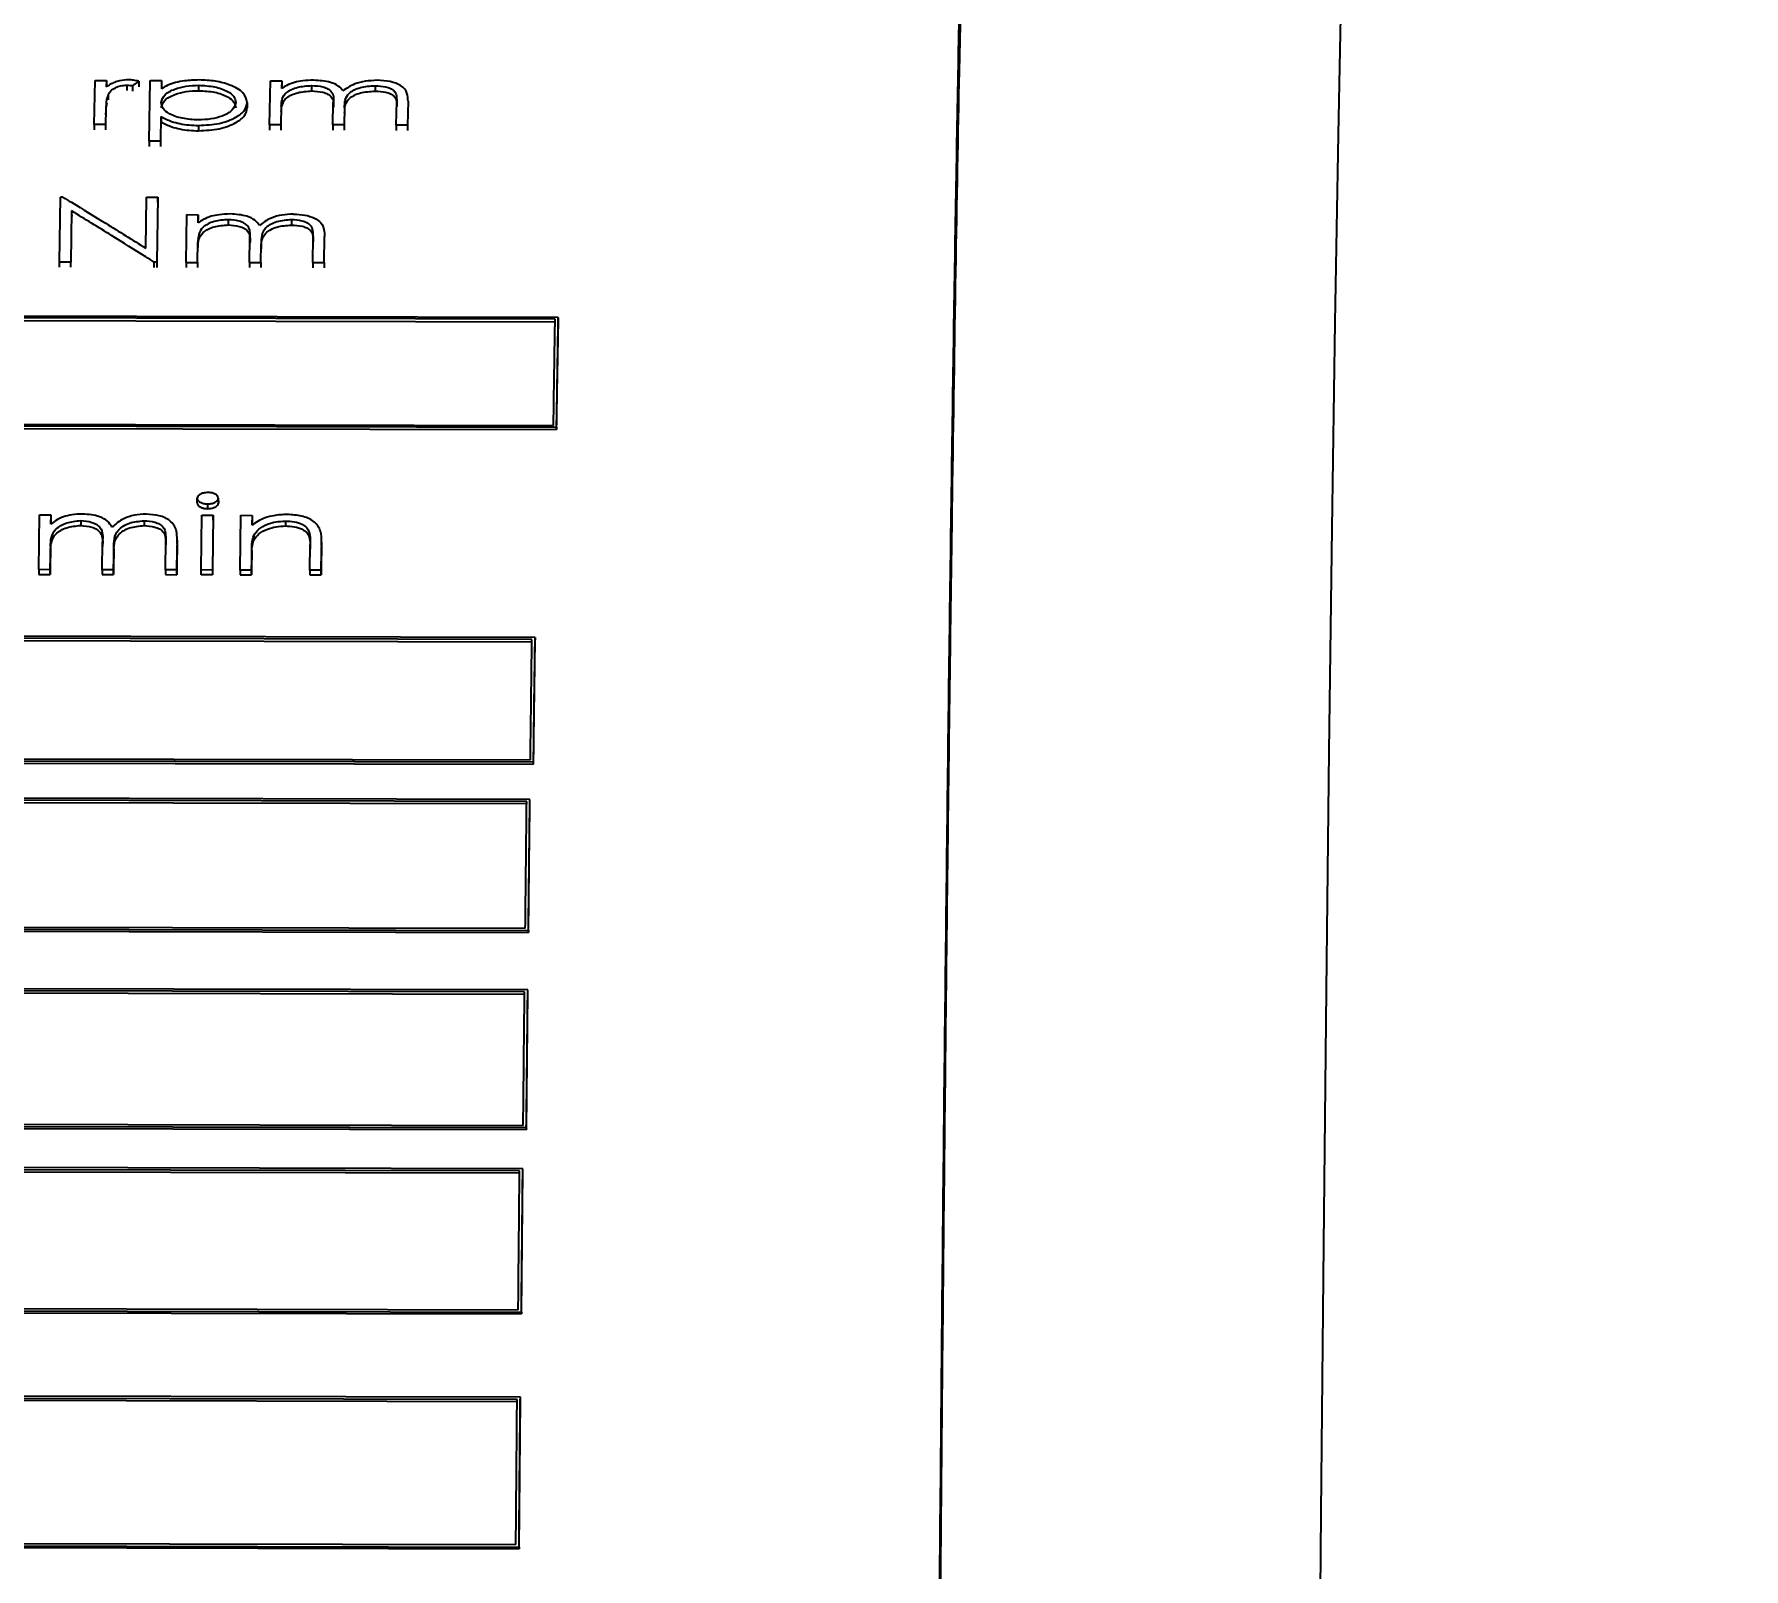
# Model space of a CAD drawing. Header units: millimetres. Extents: x 2312 to 3992, y 755 to 1943.
# Drawn here: x 2762.91 to 2787.21, y 1711.8 to 1733.6 of the extents above; entities that cross this region are included whole.
import ezdxf

# ---------------------------------------------------------------- set-up
doc = ezdxf.new("R2010")
doc.units = ezdxf.units.MM
doc.layers.add('标注', color=3, linetype='Continuous', lineweight=13)
doc.styles.add('SLDTEXTSTYLE1', font='txt.shx', dxfattribs={"width": 0.7, "bigfont": 'gbcbig.shx'})
doc.dimstyles.new('SLDDIMSTYLE12$0', dxfattribs={"dimtxt": 12, "dimasz": 10, "dimexe": 0, "dimexo": 0.0625, "dimgap": 0.875, "dimtad": 1, "dimdec": 1, "dimlfac": 1.8, "dimrnd": 1e-09, "dimzin": 12, "dimdsep": 46, "dimtxsty": 'SLDTEXTSTYLE1', "dimcen": 0.09, "dimdle": 8.16, "dimclrd": 3, "dimclre": 3, "dimadec": 0, "dimazin": 3, "dimtfac": 1, "dimtdec": 1, "dimtofl": 0, "dimtmove": 0, "dimatfit": 3, "dimfxl": 0, "dimfrac": 2, "dimtolj": 1, "dimlwd": 5, "dimlwe": 5, "dimarcsym": 0})

# ---------------------------------------------------------------- blocks, each defined once
blk = doc.blocks.new('*D45')
at = {"layer": 'Defpoints', "color": 0, "transparency": 16777216}
for p in [(2923.809, 1855.641), (2923.809, 1839.674), (2684.601, 1694.135)]:
    blk.add_point(p, dxfattribs=at)
at = {"layer": '标注', "color": 3, "lineweight": 5, "transparency": 16777216}
blk.add_line((2684.601, 1694.197), (2684.601, 1855.641), dxfattribs=at)
at = {"layer": '标注', "color": 3, "linetype": 'Continuous', "lineweight": 5, "transparency": 16777216}
for p, q in [((2694.601, 1855.641), (2913.809, 1855.641)), ((2923.809, 1839.736), (2923.809, 1855.641))]:
    blk.add_line(p, q, dxfattribs=at)
at = {"layer": '标注', "color": 3, "transparency": 16777216}
for points in [[(2694.601, 1857.308), (2694.601, 1853.974), (2684.601, 1855.641)], [(2913.809, 1857.308), (2913.809, 1853.974), (2923.809, 1855.641)]]:
    blk.add_solid(points, dxfattribs=at)
at = {"layer": '标注', "color": 0, "transparency": 16777216, "insert": (2804.205, 1867.944), "char_height": 10, "attachment_point": 5, "style": 'SLDTEXTSTYLE1'}
blk.add_mtext('\\A1;{\\H2.28571x;290}', dxfattribs=at)

msp = doc.modelspace()

# ---------------------------------------------------------------- linework, layer by layer
at = {"color": 7, "linetype": 'Continuous', "lineweight": 25}
for p, q in [((2763.768, 1732.319), (2763.78, 1732.943)), ((2763.78, 1732.943), (2763.941, 1732.942)), ((2763.941, 1732.942), (2763.939, 1732.852)), ((2763.941, 1732.942), (2763.941, 1732.866)), ((2764.549, 1732.082), (2764.564, 1732.941)), ((2764.564, 1732.941), (2764.726, 1732.941)), ((2764.726, 1732.941), (2764.724, 1732.826)), ((2764.726, 1732.941), (2764.726, 1732.864)), ((2763.966, 1732.744), (2763.967, 1732.668)), ((2764.23, 1732.877), (2764.23, 1732.8)), ((2765.255, 1732.798), (2765.255, 1732.875)), ((2766.26, 1732.313), (2766.272, 1732.937)), ((2766.272, 1732.937), (2766.433, 1732.937)), ((2766.433, 1732.937), (2766.431, 1732.83)), ((2766.433, 1732.937), (2766.434, 1732.86)), ((2766.858, 1732.871), (2766.858, 1732.794)), ((2767.759, 1732.869), (2767.759, 1732.792)), ((2763.934, 1732.53), (2763.93, 1732.318)), ((2765.943, 1732.63), (2765.943, 1732.553)), ((2766.427, 1732.578), (2766.422, 1732.313)), ((2766.427, 1732.578), (2766.427, 1732.501)), ((2767.16, 1732.311), (2767.166, 1732.631)), ((2767.166, 1732.631), (2767.166, 1732.554)), ((2767.326, 1732.556), (2767.322, 1732.311)), ((2767.326, 1732.556), (2767.327, 1732.48)), ((2768.06, 1732.309), (2768.067, 1732.65)), ((2768.067, 1732.65), (2768.067, 1732.573)), ((2768.228, 1732.649), (2768.222, 1732.309)), ((2768.228, 1732.649), (2768.228, 1732.573)), ((2763.93, 1732.318), (2763.768, 1732.319)), ((2763.768, 1732.319), (2763.769, 1732.243)), ((2764.716, 1732.431), (2764.71, 1732.082)), ((2765.251, 1732.304), (2765.251, 1732.228)), ((2766.422, 1732.313), (2766.26, 1732.313)), ((2766.26, 1732.313), (2766.261, 1732.238)), ((2767.322, 1732.311), (2767.16, 1732.311)), ((2767.16, 1732.311), (2767.161, 1732.236)), ((2768.222, 1732.309), (2768.06, 1732.309)), ((2768.06, 1732.309), (2768.061, 1732.234)), ((2764.71, 1732.082), (2764.549, 1732.082)), ((2764.549, 1732.082), (2764.549, 1732.007)), ((2763.274, 1730.363), (2763.289, 1731.286)), ((2763.323, 1731.286), (2763.289, 1731.286)), ((2764.5, 1730.56), (2764.512, 1731.283)), ((2764.512, 1731.283), (2764.673, 1731.283)), ((2764.673, 1731.283), (2764.658, 1730.36)), ((2763.447, 1731.09), (2763.435, 1730.363)), ((2765.074, 1730.359), (2765.085, 1731.037)), ((2765.085, 1731.037), (2765.246, 1731.036)), ((2765.244, 1730.92), (2765.246, 1731.036)), ((2765.246, 1731.036), (2765.247, 1730.963)), ((2765.671, 1730.965), (2765.671, 1730.891)), ((2766.572, 1730.963), (2766.572, 1730.889)), ((2765.235, 1730.359), (2765.24, 1730.646)), ((2765.24, 1730.646), (2765.24, 1730.572)), ((2765.974, 1730.357), (2765.979, 1730.704)), ((2765.979, 1730.704), (2765.98, 1730.63)), ((2766.135, 1730.357), (2766.139, 1730.622)), ((2766.139, 1730.622), (2766.14, 1730.549)), ((2766.874, 1730.355), (2766.88, 1730.725)), ((2766.88, 1730.725), (2766.88, 1730.651)), ((2767.035, 1730.355), (2767.041, 1730.724)), ((2767.041, 1730.65), (2767.041, 1730.724)), ((2763.435, 1730.363), (2763.274, 1730.363)), ((2763.436, 1730.29), (2763.435, 1730.363)), ((2764.658, 1730.36), (2764.622, 1730.36)), ((2764.658, 1730.36), (2764.659, 1730.287)), ((2765.074, 1730.359), (2765.235, 1730.359)), ((2765.074, 1730.359), (2765.074, 1730.286)), ((2765.974, 1730.357), (2766.135, 1730.357)), ((2765.974, 1730.357), (2765.974, 1730.284)), ((2766.874, 1730.355), (2767.035, 1730.355)), ((2766.874, 1730.355), (2766.874, 1730.282)), ((2770.363, 1729.576), (2750.445, 1729.619)), ((2770.318, 1729.552), (2750.489, 1729.595)), ((2750.49, 1729.559), (2770.318, 1729.515)), ((2770.34, 1727.983), (2770.364, 1729.54)), ((2750.467, 1728.086), (2770.295, 1728.043)), ((2750.421, 1728.061), (2770.34, 1728.018)), ((2750.422, 1728.026), (2770.34, 1727.983)), ((2770.34, 1728.018), (2770.34, 1727.983)), ((2765.232, 1726.94), (2765.231, 1727.008)), ((2765.38, 1726.928), (2765.38, 1726.859)), ((2765.531, 1727.008), (2765.532, 1726.939)), ((2762.979, 1725.993), (2762.99, 1726.771)), ((2762.99, 1726.771), (2763.151, 1726.771)), ((2763.151, 1726.771), (2763.149, 1726.637)), ((2763.151, 1726.771), (2763.152, 1726.702)), ((2763.151, 1726.638), (2763.152, 1726.702)), ((2763.576, 1726.689), (2763.576, 1726.62)), ((2764.477, 1726.687), (2764.477, 1726.618)), ((2765.287, 1725.988), (2765.297, 1726.766)), ((2765.297, 1726.766), (2765.459, 1726.766)), ((2765.459, 1726.766), (2765.448, 1725.987)), ((2765.459, 1726.697), (2765.459, 1726.766)), ((2765.459, 1726.697), (2765.459, 1726.657)), ((2765.841, 1725.986), (2765.851, 1726.765)), ((2765.851, 1726.765), (2766.013, 1726.764)), ((2766.013, 1726.764), (2766.011, 1726.625)), ((2766.012, 1726.626), (2766.013, 1726.696)), ((2766.013, 1726.764), (2766.013, 1726.696)), ((2766.484, 1726.682), (2766.484, 1726.614)), ((2763.879, 1725.991), (2763.885, 1726.389)), ((2763.885, 1726.389), (2763.885, 1726.321)), ((2764.779, 1725.989), (2764.785, 1726.413)), ((2764.785, 1726.413), (2764.785, 1726.345)), ((2764.946, 1726.412), (2764.941, 1725.988)), ((2764.947, 1726.36), (2764.946, 1726.428)), ((2764.946, 1726.412), (2764.947, 1726.344)), ((2766.034, 1726.478), (2766.034, 1726.41)), ((2766.821, 1726.529), (2766.822, 1726.461)), ((2767, 1726.384), (2766.994, 1725.984)), ((2767, 1726.333), (2767, 1726.401)), ((2767, 1726.384), (2767, 1726.316)), ((2763.145, 1726.322), (2763.141, 1725.992)), ((2763.141, 1725.925), (2763.146, 1726.254)), ((2763.145, 1726.322), (2763.146, 1726.254)), ((2764.045, 1726.295), (2764.041, 1725.99)), ((2764.041, 1725.923), (2764.045, 1726.227)), ((2764.045, 1726.295), (2764.045, 1726.227)), ((2764.941, 1725.921), (2764.947, 1726.344)), ((2766.006, 1726.269), (2766.002, 1725.986)), ((2766.003, 1725.919), (2766.006, 1726.202)), ((2766.006, 1726.269), (2766.006, 1726.202)), ((2766.833, 1725.984), (2766.838, 1726.352)), ((2766.838, 1726.352), (2766.838, 1726.285)), ((2766.995, 1725.917), (2767, 1726.316)), ((2763.141, 1725.992), (2762.979, 1725.993)), ((2762.979, 1725.993), (2762.98, 1725.925)), ((2762.98, 1725.925), (2763.141, 1725.925)), ((2764.041, 1725.99), (2763.879, 1725.991)), ((2763.879, 1725.991), (2763.88, 1725.924)), ((2763.88, 1725.924), (2764.041, 1725.923)), ((2764.941, 1725.988), (2764.779, 1725.989)), ((2764.779, 1725.989), (2764.78, 1725.922)), ((2764.78, 1725.922), (2764.941, 1725.921)), ((2765.448, 1725.987), (2765.287, 1725.988)), ((2765.287, 1725.92), (2765.287, 1725.988)), ((2765.449, 1725.92), (2765.287, 1725.92)), ((2765.448, 1725.987), (2765.449, 1725.92)), ((2765.449, 1725.968), (2765.449, 1725.92)), ((2766.002, 1725.986), (2765.841, 1725.986)), ((2765.841, 1725.986), (2765.841, 1725.919)), ((2765.841, 1725.919), (2766.003, 1725.919)), ((2766.994, 1725.984), (2766.833, 1725.984)), ((2766.833, 1725.984), (2766.833, 1725.917)), ((2766.833, 1725.917), (2766.995, 1725.917)), ((2770.034, 1725.03), (2750.115, 1725.073)), ((2769.988, 1725.002), (2750.16, 1725.045)), ((2750.16, 1725.012), (2769.988, 1724.969)), ((2770.012, 1723.228), (2770.034, 1724.996)), ((2750.093, 1723.303), (2770.012, 1723.26)), ((2750.093, 1723.271), (2770.012, 1723.228)), ((2750.138, 1723.332), (2769.967, 1723.289)), ((2769.96, 1722.728), (2750.042, 1722.771)), ((2769.915, 1722.699), (2750.086, 1722.742)), ((2750.087, 1722.711), (2769.915, 1722.668)), ((2769.939, 1720.838), (2769.961, 1722.697)), ((2750.02, 1720.911), (2769.939, 1720.868)), ((2750.021, 1720.881), (2769.939, 1720.838)), ((2750.066, 1720.941), (2769.894, 1720.898)), ((2769.939, 1720.868), (2769.939, 1720.838)), ((2769.93, 1720.022), (2750.011, 1720.065)), ((2769.885, 1719.992), (2750.056, 1720.034)), ((2750.056, 1720.005), (2769.885, 1719.962)), ((2769.91, 1718.038), (2769.93, 1719.993)), ((2750.036, 1718.14), (2769.865, 1718.097)), ((2749.991, 1718.109), (2769.909, 1718.066)), ((2749.991, 1718.081), (2769.91, 1718.038)), ((2769.909, 1718.066), (2769.91, 1718.038)), ((2769.859, 1717.48), (2749.94, 1717.523)), ((2769.813, 1717.449), (2749.985, 1717.491)), ((2749.985, 1717.464), (2769.814, 1717.421)), ((2769.839, 1715.417), (2769.859, 1717.453)), ((2749.92, 1715.487), (2769.839, 1715.444)), ((2749.921, 1715.461), (2769.839, 1715.417)), ((2749.966, 1715.519), (2769.794, 1715.477)), ((2769.839, 1715.444), (2769.839, 1715.417)), ((2769.824, 1714.234), (2749.905, 1714.277)), ((2769.778, 1714.201), (2749.95, 1714.244)), ((2749.95, 1714.218), (2769.779, 1714.175)), ((2769.806, 1712.082), (2769.824, 1714.209)), ((2749.887, 1712.149), (2769.805, 1712.106)), ((2749.887, 1712.125), (2769.806, 1712.082)), ((2749.932, 1712.183), (2769.761, 1712.14)), ((2769.805, 1712.106), (2769.806, 1712.082))]:
    msp.add_line(p, q, dxfattribs=at)
at = {"color": 7, "linetype": 'Continuous', "lineweight": 25, "flags": 128}
for points in [[(2780.972, 1658.205), (2780.975, 1662.915), (2780.981, 1667.661), (2780.99, 1672.422), (2781.003, 1677.179), (2781.018, 1681.91), (2781.037, 1686.594), (2781.058, 1691.211), (2781.083, 1695.741), (2781.11, 1700.163), (2781.139, 1704.459), (2781.171, 1708.61), (2781.206, 1712.598), (2781.242, 1716.405), (2781.281, 1720.014), (2781.321, 1723.41), (2781.363, 1726.577), (2781.407, 1729.503), (2781.452, 1732.174), (2781.498, 1734.578)], [(2764.313, 1732.866), (2764.313, 1732.827), (2764.313, 1732.789)], [(2764.402, 1732.931), (2764.403, 1732.893), (2764.403, 1732.854)], [(2763.934, 1732.53), (2763.934, 1732.487), (2763.934, 1732.454)], [(2763.93, 1732.318), (2763.93, 1732.276), (2763.93, 1732.243)], [(2764.716, 1732.431), (2764.717, 1732.407), (2764.717, 1732.381), (2764.717, 1732.355)], [(2766.422, 1732.313), (2766.422, 1732.27), (2766.422, 1732.237)], [(2767.322, 1732.311), (2767.322, 1732.268), (2767.322, 1732.235)], [(2768.222, 1732.309), (2768.222, 1732.266), (2768.222, 1732.233)], [(2764.71, 1732.082), (2764.71, 1732.04), (2764.711, 1732.007)], [(2764.674, 1731.209), (2764.674, 1731.25), (2764.673, 1731.283)], [(2763.447, 1731.09), (2763.447, 1731.048), (2763.448, 1731.016)], [(2763.274, 1730.29), (2763.274, 1730.331), (2763.274, 1730.363)], [(2764.622, 1730.287), (2764.622, 1730.328), (2764.622, 1730.36)], [(2765.235, 1730.359), (2765.235, 1730.318), (2765.236, 1730.286)], [(2766.135, 1730.357), (2766.135, 1730.316), (2766.135, 1730.284)], [(2767.035, 1730.355), (2767.035, 1730.314), (2767.035, 1730.282)], [(2770.364, 1729.54), (2770.364, 1729.56), (2770.363, 1729.576)], [(2763.141, 1725.992), (2763.141, 1725.955), (2763.141, 1725.925)], [(2764.041, 1725.99), (2764.041, 1725.953), (2764.041, 1725.923)], [(2764.941, 1725.988), (2764.941, 1725.951), (2764.941, 1725.921)], [(2766.002, 1725.986), (2766.002, 1725.949), (2766.003, 1725.919)], [(2766.994, 1725.984), (2766.995, 1725.946), (2766.995, 1725.917)], [(2770.034, 1725.03), (2770.034, 1725.011), (2770.034, 1724.997)], [(2770.012, 1723.229), (2770.012, 1723.246), (2770.012, 1723.26)], [(2769.961, 1722.697), (2769.96, 1722.714), (2769.96, 1722.728)], [(2769.93, 1719.993), (2769.93, 1720.009), (2769.93, 1720.022)], [(2769.859, 1717.453), (2769.859, 1717.468), (2769.859, 1717.48)], [(2769.824, 1714.209), (2769.824, 1714.223), (2769.824, 1714.234)]]:
    msp.add_lwpolyline(points, dxfattribs=at)
at = {"color": 7, "linetype": 'Continuous', "lineweight": 25}
for points, knots in [([(2775.668, 1692.761), (2775.671, 1693.399), (2775.681, 1695.856), (2775.704, 1700.004), (2775.74, 1705.683), (2775.784, 1711.589), (2775.838, 1717.562), (2775.898, 1723.037), (2775.962, 1727.925), (2776.029, 1732.185), (2776.094, 1735.452), (2776.153, 1737.866), (2776.207, 1739.622), (2776.259, 1740.866), (2776.295, 1741.538), (2776.312, 1741.697), (2776.313, 1741.71)], [0, 0, 0, 0, 0.025081, 0.096731, 0.168379, 0.261527, 0.354972, 0.448119, 0.541261, 0.634699, 0.727839, 0.796603, 0.865366, 0.934128, 0.994724, 1, 1, 1, 1]), ([(2776.206, 1738.88), (2776.205, 1738.861), (2776.18, 1738.268), (2776.131, 1736.383), (2776.066, 1733.484), (2776.009, 1730.277), (2775.96, 1727.06), (2775.913, 1723.496), (2775.863, 1719.172), (2775.812, 1713.947), (2775.769, 1708.764), (2775.746, 1705.374), (2775.739, 1704.18)], [0, 0, 0, 0, 0.004405, 0.137802, 0.270772, 0.368864, 0.466955, 0.565046, 0.663136, 0.795311, 0.92791, 1, 1, 1, 1]), ([(2764.262, 1732.952), (2764.217, 1732.949), (2764.142, 1732.945), (2764.053, 1732.916), (2763.99, 1732.886), (2763.956, 1732.863), (2763.939, 1732.852)], [0, 0, 0, 0, 0.348485, 0.569803, 0.786571, 1, 1, 1, 1]), ([(2764.402, 1732.931), (2764.378, 1732.937), (2764.333, 1732.949), (2764.284, 1732.951), (2764.262, 1732.952)], [0, 0, 0, 0, 0.556506, 1, 1, 1, 1]), ([(2765.257, 1732.95), (2765.187, 1732.948), (2765.072, 1732.944), (2764.922, 1732.915), (2764.811, 1732.877), (2764.753, 1732.843), (2764.724, 1732.826)], [0, 0, 0, 0, 0.347184, 0.569334, 0.786945, 1, 1, 1, 1]), ([(2765.943, 1732.63), (2765.931, 1732.678), (2765.906, 1732.776), (2765.715, 1732.878), (2765.493, 1732.941), (2765.336, 1732.947), (2765.257, 1732.95)], [0, 0, 0, 0, 0.265699, 0.542417, 0.768717, 1, 1, 1, 1]), ([(2766.887, 1732.947), (2766.834, 1732.945), (2766.74, 1732.942), (2766.653, 1732.924), (2766.615, 1732.916)], [0, 0, 0, 0, 0.562598, 1, 1, 1, 1]), ([(2767.303, 1732.797), (2767.284, 1732.82), (2767.246, 1732.868), (2767.103, 1732.932), (2766.969, 1732.941), (2766.887, 1732.947)], [0, 0, 0, 0, 0.269147, 0.547084, 1, 1, 1, 1]), ([(2767.788, 1732.945), (2767.732, 1732.942), (2767.62, 1732.937), (2767.439, 1732.89), (2767.354, 1732.832), (2767.303, 1732.797)], [0, 0, 0, 0, 0.289106, 0.572536, 1, 1, 1, 1]), ([(2768.228, 1732.649), (2768.227, 1732.688), (2768.226, 1732.765), (2768.147, 1732.871), (2767.977, 1732.935), (2767.852, 1732.941), (2767.788, 1732.945)], [0, 0, 0, 0, 0.269863, 0.541606, 0.766717, 1, 1, 1, 1]), ([(2763.966, 1732.744), (2763.958, 1732.721), (2763.941, 1732.674), (2763.936, 1732.603), (2763.934, 1732.554), (2763.934, 1732.53)], [0, 0, 0, 0, 0.327262, 0.663315, 1, 1, 1, 1]), ([(2763.966, 1732.744), (2763.978, 1732.762), (2764.001, 1732.797), (2764.061, 1732.84), (2764.141, 1732.87), (2764.2, 1732.875), (2764.23, 1732.877)], [0, 0, 0, 0, 0.270255, 0.545568, 0.769848, 1, 1, 1, 1]), ([(2764.23, 1732.877), (2764.246, 1732.876), (2764.275, 1732.874), (2764.301, 1732.868), (2764.313, 1732.866)], [0, 0, 0, 0, 0.561757, 1, 1, 1, 1]), ([(2764.402, 1732.931), (2764.394, 1732.925), (2764.376, 1732.912), (2764.346, 1732.89), (2764.325, 1732.875), (2764.313, 1732.866)], [0, 0, 0, 0, 0.292343, 0.58468, 1, 1, 1, 1]), ([(2764.72, 1732.629), (2764.73, 1732.667), (2764.75, 1732.742), (2764.898, 1732.822), (2765.073, 1732.868), (2765.193, 1732.872), (2765.255, 1732.875)], [0, 0, 0, 0, 0.265837, 0.542103, 0.76857, 1, 1, 1, 1]), ([(2764.72, 1732.553), (2764.73, 1732.59), (2764.75, 1732.666), (2764.898, 1732.745), (2765.073, 1732.791), (2765.194, 1732.796), (2765.255, 1732.798)], [0, 0, 0, 0, 0.265655, 0.541881, 0.768429, 1, 1, 1, 1]), ([(2765.255, 1732.875), (2765.331, 1732.87), (2765.482, 1732.862), (2765.657, 1732.798), (2765.763, 1732.716), (2765.775, 1732.658), (2765.782, 1732.629)], [0, 0, 0, 0, 0.292893, 0.576375, 0.790992, 1, 1, 1, 1]), ([(2765.255, 1732.798), (2765.331, 1732.794), (2765.482, 1732.785), (2765.657, 1732.722), (2765.763, 1732.64), (2765.776, 1732.582), (2765.782, 1732.553)], [0, 0, 0, 0, 0.293062, 0.576598, 0.791141, 1, 1, 1, 1]), ([(2766.427, 1732.578), (2766.429, 1732.611), (2766.432, 1732.679), (2766.48, 1732.763), (2766.571, 1732.817), (2766.685, 1732.859), (2766.789, 1732.866), (2766.858, 1732.871)], [0, 0, 0, 0, 0.2405897, 0.482208, 0.6121629, 0.7456357, 1, 1, 1, 1]), ([(2766.427, 1732.501), (2766.429, 1732.535), (2766.433, 1732.602), (2766.481, 1732.687), (2766.571, 1732.74), (2766.686, 1732.782), (2766.79, 1732.789), (2766.858, 1732.794)], [0, 0, 0, 0, 0.240454, 0.481969, 0.611925, 0.745448, 1, 1, 1, 1]), ([(2766.615, 1732.916), (2766.576, 1732.902), (2766.507, 1732.878), (2766.454, 1732.844), (2766.431, 1732.83)], [0, 0, 0, 0, 0.564548, 1, 1, 1, 1]), ([(2766.858, 1732.871), (2766.913, 1732.868), (2766.997, 1732.863), (2767.088, 1732.828), (2767.179, 1732.759), (2767.172, 1732.687), (2767.166, 1732.631)], [0, 0, 0, 0, 0.255762, 0.38948, 0.518514, 1, 1, 1, 1]), ([(2766.858, 1732.794), (2766.913, 1732.791), (2766.997, 1732.786), (2767.088, 1732.752), (2767.179, 1732.682), (2767.172, 1732.611), (2767.166, 1732.554)], [0, 0, 0, 0, 0.255965, 0.389735, 0.51876, 1, 1, 1, 1]), ([(2767.326, 1732.556), (2767.327, 1732.63), (2767.328, 1732.724), (2767.459, 1732.81), (2767.577, 1732.856), (2767.687, 1732.864), (2767.759, 1732.869)], [0, 0, 0, 0, 0.481007, 0.610934, 0.744629, 1, 1, 1, 1]), ([(2767.327, 1732.479), (2767.328, 1732.553), (2767.329, 1732.647), (2767.459, 1732.734), (2767.578, 1732.78), (2767.687, 1732.787), (2767.759, 1732.792)], [0, 0, 0, 0, 0.4807642, 0.6106887, 0.744433, 1, 1, 1, 1]), ([(2767.759, 1732.869), (2767.811, 1732.866), (2767.89, 1732.862), (2767.979, 1732.832), (2768.045, 1732.791), (2768.066, 1732.726), (2768.066, 1732.675), (2768.067, 1732.65)], [0, 0, 0, 0, 0.2554318, 0.389354, 0.5189488, 0.7594815, 1, 1, 1, 1]), ([(2767.759, 1732.792), (2767.811, 1732.79), (2767.89, 1732.786), (2767.979, 1732.756), (2768.046, 1732.715), (2768.063, 1732.661), (2768.064, 1732.622), (2768.065, 1732.608)], [0, 0, 0, 0, 0.287148, 0.437647, 0.583223, 0.853285, 1, 1, 1, 1]), ([(2763.934, 1732.454), (2763.935, 1732.477), (2763.937, 1732.525), (2763.939, 1732.583), (2763.951, 1732.616), (2763.954, 1732.627)], [0, 0, 0, 0, 0.4049282, 0.8201212, 1, 1, 1, 1]), ([(2765.248, 1732.382), (2765.171, 1732.387), (2765.02, 1732.396), (2764.841, 1732.457), (2764.735, 1732.541), (2764.725, 1732.6), (2764.72, 1732.629)], [0, 0, 0, 0, 0.292844, 0.576953, 0.791091, 1, 1, 1, 1]), ([(2765.782, 1732.629), (2765.769, 1732.593), (2765.745, 1732.518), (2765.601, 1732.437), (2765.428, 1732.39), (2765.308, 1732.385), (2765.248, 1732.382)], [0, 0, 0, 0, 0.265979, 0.542215, 0.768728, 1, 1, 1, 1]), ([(2765.251, 1732.304), (2765.351, 1732.31), (2765.55, 1732.32), (2765.776, 1732.407), (2765.92, 1732.515), (2765.935, 1732.592), (2765.943, 1732.63)], [0, 0, 0, 0, 0.292883, 0.576359, 0.790843, 1, 1, 1, 1]), ([(2765.251, 1732.228), (2765.352, 1732.234), (2765.55, 1732.244), (2765.776, 1732.331), (2765.92, 1732.439), (2765.936, 1732.516), (2765.943, 1732.553)], [0, 0, 0, 0, 0.293055, 0.576582, 0.790991, 1, 1, 1, 1]), ([(2764.716, 1732.431), (2764.765, 1732.406), (2764.845, 1732.365), (2764.985, 1732.328), (2765.115, 1732.308), (2765.205, 1732.305), (2765.251, 1732.304)], [0, 0, 0, 0, 0.3317195, 0.5516878, 0.7750233, 1, 1, 1, 1]), ([(2764.717, 1732.355), (2764.765, 1732.33), (2764.845, 1732.289), (2764.986, 1732.252), (2765.116, 1732.232), (2765.206, 1732.229), (2765.251, 1732.228)], [0, 0, 0, 0, 0.331621, 0.551588, 0.774963, 1, 1, 1, 1]), ([(2763.323, 1731.286), (2763.363, 1731.261), (2763.566, 1731.138), (2763.958, 1730.897), (2764.31, 1730.678), (2764.5, 1730.56)], [0, 0, 0, 0, 0.103288, 0.516439, 1, 1, 1, 1]), ([(2764.622, 1730.36), (2764.581, 1730.386), (2764.378, 1730.513), (2763.987, 1730.758), (2763.636, 1730.974), (2763.447, 1731.09)], [0, 0, 0, 0, 0.1035312, 0.5176576, 1, 1, 1, 1]), ([(2765.428, 1731.014), (2765.389, 1730.999), (2765.32, 1730.972), (2765.267, 1730.936), (2765.244, 1730.92)], [0, 0, 0, 0, 0.564548, 1, 1, 1, 1]), ([(2765.7, 1731.047), (2765.647, 1731.045), (2765.553, 1731.042), (2765.466, 1731.022), (2765.428, 1731.014)], [0, 0, 0, 0, 0.562598, 1, 1, 1, 1]), ([(2766.116, 1730.884), (2766.097, 1730.91), (2766.059, 1730.962), (2765.916, 1731.031), (2765.782, 1731.041), (2765.7, 1731.047)], [0, 0, 0, 0, 0.269147, 0.547084, 1, 1, 1, 1]), ([(2766.601, 1731.045), (2766.545, 1731.042), (2766.433, 1731.037), (2766.252, 1730.986), (2766.167, 1730.922), (2766.116, 1730.884)], [0, 0, 0, 0, 0.289106, 0.572536, 1, 1, 1, 1]), ([(2766.601, 1731.045), (2766.655, 1731.042), (2766.763, 1731.037), (2766.903, 1730.992), (2767.038, 1730.89), (2767.04, 1730.792), (2767.041, 1730.724)], [0, 0, 0, 0, 0.1985432, 0.3919955, 0.5776369, 1, 1, 1, 1]), ([(2765.671, 1730.965), (2765.602, 1730.96), (2765.498, 1730.952), (2765.383, 1730.906), (2765.293, 1730.848), (2765.245, 1730.756), (2765.242, 1730.683), (2765.24, 1730.646)], [0, 0, 0, 0, 0.2544396, 0.3878709, 0.5177864, 0.7594075, 1, 1, 1, 1]), ([(2765.24, 1730.572), (2765.242, 1730.609), (2765.246, 1730.682), (2765.294, 1730.774), (2765.384, 1730.832), (2765.499, 1730.877), (2765.603, 1730.885), (2765.671, 1730.891)], [0, 0, 0, 0, 0.240456, 0.481974, 0.611892, 0.745372, 1, 1, 1, 1]), ([(2765.979, 1730.704), (2765.985, 1730.765), (2765.992, 1730.843), (2765.901, 1730.918), (2765.81, 1730.956), (2765.726, 1730.961), (2765.671, 1730.965)], [0, 0, 0, 0, 0.481494, 0.610478, 0.744143, 1, 1, 1, 1]), ([(2765.671, 1730.891), (2765.726, 1730.887), (2765.81, 1730.882), (2765.901, 1730.844), (2765.992, 1730.769), (2765.985, 1730.691), (2765.98, 1730.63)], [0, 0, 0, 0, 0.25606, 0.389777, 0.518752, 1, 1, 1, 1]), ([(2766.572, 1730.963), (2766.5, 1730.957), (2766.39, 1730.949), (2766.272, 1730.899), (2766.141, 1730.805), (2766.14, 1730.703), (2766.139, 1730.622)], [0, 0, 0, 0, 0.255444, 0.389099, 0.518988, 1, 1, 1, 1]), ([(2766.14, 1730.549), (2766.141, 1730.629), (2766.142, 1730.731), (2766.272, 1730.825), (2766.391, 1730.875), (2766.5, 1730.883), (2766.572, 1730.889)], [0, 0, 0, 0, 0.48077, 0.610656, 0.74436, 1, 1, 1, 1]), ([(2766.88, 1730.725), (2766.879, 1730.752), (2766.879, 1730.807), (2766.858, 1730.879), (2766.792, 1730.923), (2766.703, 1730.956), (2766.624, 1730.96), (2766.572, 1730.963)], [0, 0, 0, 0, 0.240522, 0.481059, 0.610602, 0.74447, 1, 1, 1, 1]), ([(2766.572, 1730.889), (2766.624, 1730.886), (2766.703, 1730.882), (2766.792, 1730.849), (2766.859, 1730.805), (2766.877, 1730.745), (2766.878, 1730.702), (2766.878, 1730.687)], [0, 0, 0, 0, 0.2856588, 0.4352587, 0.5799658, 0.8485277, 1, 1, 1, 1]), ([(2770.295, 1728.043), (2770.298, 1728.202), (2770.302, 1728.52), (2770.31, 1729.024), (2770.315, 1729.364), (2770.318, 1729.552)], [0, 0, 0, 0, 0.309932, 0.619864, 1, 1, 1, 1]), ([(2770.34, 1728.018), (2770.342, 1728.177), (2770.347, 1728.495), (2770.355, 1729.016), (2770.36, 1729.372), (2770.363, 1729.576)], [0, 0, 0, 0, 0.300092, 0.600184, 1, 1, 1, 1]), ([(2765.382, 1727.089), (2765.361, 1727.087), (2765.319, 1727.085), (2765.27, 1727.064), (2765.237, 1727.038), (2765.233, 1727.018), (2765.231, 1727.008)], [0, 0, 0, 0, 0.292474, 0.576686, 0.791478, 1, 1, 1, 1]), ([(2765.231, 1727.008), (2765.234, 1726.996), (2765.241, 1726.971), (2765.283, 1726.945), (2765.33, 1726.93), (2765.363, 1726.928), (2765.38, 1726.928)], [0, 0, 0, 0, 0.265244, 0.542469, 0.769087, 1, 1, 1, 1]), ([(2765.232, 1726.94), (2765.235, 1726.927), (2765.241, 1726.902), (2765.284, 1726.877), (2765.331, 1726.861), (2765.363, 1726.86), (2765.38, 1726.859)], [0, 0, 0, 0, 0.265061, 0.542257, 0.768954, 1, 1, 1, 1]), ([(2765.38, 1726.928), (2765.401, 1726.929), (2765.443, 1726.931), (2765.492, 1726.952), (2765.525, 1726.978), (2765.529, 1726.998), (2765.531, 1727.008)], [0, 0, 0, 0, 0.292451, 0.576732, 0.791641, 1, 1, 1, 1]), ([(2765.38, 1726.859), (2765.401, 1726.86), (2765.443, 1726.863), (2765.492, 1726.883), (2765.526, 1726.909), (2765.53, 1726.929), (2765.532, 1726.939)], [0, 0, 0, 0, 0.292613, 0.576951, 0.791794, 1, 1, 1, 1]), ([(2765.531, 1727.008), (2765.529, 1727.02), (2765.523, 1727.046), (2765.479, 1727.071), (2765.432, 1727.087), (2765.399, 1727.088), (2765.382, 1727.089)], [0, 0, 0, 0, 0.265299, 0.542424, 0.768972, 1, 1, 1, 1]), ([(2763.145, 1726.322), (2763.147, 1726.364), (2763.151, 1726.448), (2763.199, 1726.554), (2763.289, 1726.62), (2763.403, 1726.673), (2763.507, 1726.683), (2763.576, 1726.689)], [0, 0, 0, 0, 0.2405986, 0.4822259, 0.6120558, 0.7453967, 1, 1, 1, 1]), ([(2763.333, 1726.745), (2763.294, 1726.727), (2763.225, 1726.697), (2763.173, 1726.655), (2763.149, 1726.637)], [0, 0, 0, 0, 0.564548, 1, 1, 1, 1]), ([(2763.605, 1726.783), (2763.552, 1726.781), (2763.458, 1726.778), (2763.371, 1726.755), (2763.333, 1726.745)], [0, 0, 0, 0, 0.562598, 1, 1, 1, 1]), ([(2763.576, 1726.689), (2763.631, 1726.685), (2763.715, 1726.678), (2763.806, 1726.635), (2763.897, 1726.548), (2763.89, 1726.459), (2763.885, 1726.389)], [0, 0, 0, 0, 0.256065, 0.389614, 0.51849, 1, 1, 1, 1]), ([(2764.021, 1726.596), (2764.002, 1726.625), (2763.964, 1726.685), (2763.821, 1726.765), (2763.687, 1726.776), (2763.605, 1726.783)], [0, 0, 0, 0, 0.2691471, 0.5470844, 1, 1, 1, 1]), ([(2764.506, 1726.781), (2764.45, 1726.778), (2764.338, 1726.772), (2764.158, 1726.713), (2764.072, 1726.64), (2764.021, 1726.596)], [0, 0, 0, 0, 0.289106, 0.572536, 1, 1, 1, 1]), ([(2764.045, 1726.295), (2764.046, 1726.387), (2764.047, 1726.505), (2764.177, 1726.613), (2764.295, 1726.671), (2764.405, 1726.68), (2764.477, 1726.687)], [0, 0, 0, 0, 0.481025, 0.61083, 0.744396, 1, 1, 1, 1]), ([(2764.477, 1726.687), (2764.529, 1726.683), (2764.608, 1726.678), (2764.697, 1726.641), (2764.764, 1726.59), (2764.784, 1726.507), (2764.785, 1726.444), (2764.785, 1726.413)], [0, 0, 0, 0, 0.255745, 0.389494, 0.518926, 0.75947, 1, 1, 1, 1]), ([(2764.946, 1726.412), (2764.946, 1726.46), (2764.945, 1726.557), (2764.866, 1726.69), (2764.695, 1726.769), (2764.57, 1726.777), (2764.506, 1726.781)], [0, 0, 0, 0, 0.269863, 0.541607, 0.766717, 1, 1, 1, 1]), ([(2766.513, 1726.777), (2766.447, 1726.774), (2766.338, 1726.769), (2766.198, 1726.731), (2766.094, 1726.685), (2766.038, 1726.645), (2766.011, 1726.625)], [0, 0, 0, 0, 0.347217, 0.569074, 0.786588, 1, 1, 1, 1]), ([(2766.034, 1726.478), (2766.055, 1726.51), (2766.099, 1726.574), (2766.219, 1726.637), (2766.351, 1726.677), (2766.439, 1726.68), (2766.484, 1726.682)], [0, 0, 0, 0, 0.267763, 0.545765, 0.771, 1, 1, 1, 1]), ([(2766.484, 1726.682), (2766.527, 1726.681), (2766.614, 1726.677), (2766.723, 1726.643), (2766.793, 1726.589), (2766.812, 1726.549), (2766.821, 1726.529)], [0, 0, 0, 0, 0.291534, 0.575705, 0.790687, 1, 1, 1, 1]), ([(2767, 1726.384), (2767, 1726.436), (2766.999, 1726.541), (2766.906, 1726.683), (2766.718, 1726.764), (2766.582, 1726.772), (2766.513, 1726.777)], [0, 0, 0, 0, 0.269541, 0.541055, 0.766777, 1, 1, 1, 1]), ([(2763.146, 1726.254), (2763.147, 1726.296), (2763.151, 1726.38), (2763.199, 1726.486), (2763.289, 1726.552), (2763.404, 1726.605), (2763.508, 1726.614), (2763.576, 1726.62)], [0, 0, 0, 0, 0.240462, 0.481987, 0.611818, 0.745209, 1, 1, 1, 1]), ([(2763.576, 1726.62), (2763.631, 1726.616), (2763.715, 1726.61), (2763.807, 1726.567), (2763.897, 1726.48), (2763.89, 1726.391), (2763.885, 1726.321)], [0, 0, 0, 0, 0.256268, 0.389869, 0.518736, 1, 1, 1, 1]), ([(2764.045, 1726.227), (2764.046, 1726.32), (2764.047, 1726.437), (2764.178, 1726.545), (2764.296, 1726.602), (2764.405, 1726.612), (2764.477, 1726.618)], [0, 0, 0, 0, 0.480782, 0.610585, 0.7442, 1, 1, 1, 1]), ([(2764.477, 1726.618), (2764.529, 1726.615), (2764.608, 1726.61), (2764.697, 1726.573), (2764.764, 1726.522), (2764.782, 1726.452), (2764.783, 1726.402), (2764.783, 1726.383)], [0, 0, 0, 0, 0.283456, 0.431646, 0.574992, 0.841268, 1, 1, 1, 1]), ([(2766.006, 1726.269), (2766.006, 1726.309), (2766.007, 1726.379), (2766.025, 1726.448), (2766.034, 1726.478)], [0, 0, 0, 0, 0.5597922, 1, 1, 1, 1]), ([(2766.006, 1726.202), (2766.007, 1726.241), (2766.007, 1726.311), (2766.026, 1726.38), (2766.034, 1726.41)], [0, 0, 0, 0, 0.5597856, 1, 1, 1, 1]), ([(2766.034, 1726.41), (2766.055, 1726.442), (2766.099, 1726.506), (2766.22, 1726.569), (2766.351, 1726.608), (2766.44, 1726.612), (2766.484, 1726.614)], [0, 0, 0, 0, 0.267609, 0.545588, 0.770888, 1, 1, 1, 1]), ([(2766.484, 1726.614), (2766.528, 1726.612), (2766.614, 1726.609), (2766.723, 1726.574), (2766.793, 1726.521), (2766.812, 1726.481), (2766.822, 1726.461)], [0, 0, 0, 0, 0.291677, 0.575914, 0.790831, 1, 1, 1, 1]), ([(2766.821, 1726.529), (2766.828, 1726.497), (2766.84, 1726.438), (2766.838, 1726.379), (2766.838, 1726.352)], [0, 0, 0, 0, 0.559974, 1, 1, 1, 1]), ([(2766.822, 1726.461), (2766.829, 1726.429), (2766.838, 1726.383), (2766.838, 1726.337), (2766.838, 1726.324)], [0, 0, 0, 0, 0.720345, 1, 1, 1, 1]), ([(2769.967, 1723.289), (2769.969, 1723.469), (2769.974, 1723.829), (2769.981, 1724.401), (2769.986, 1724.789), (2769.988, 1725.002)], [0, 0, 0, 0, 0.309932, 0.619864, 1, 1, 1, 1]), ([(2770.012, 1723.26), (2770.014, 1723.44), (2770.018, 1723.8), (2770.025, 1724.391), (2770.031, 1724.798), (2770.034, 1725.03)], [0, 0, 0, 0, 0.3000922, 0.6001843, 1, 1, 1, 1]), ([(2769.894, 1720.898), (2769.897, 1721.087), (2769.901, 1721.464), (2769.908, 1722.065), (2769.912, 1722.474), (2769.915, 1722.699)], [0, 0, 0, 0, 0.309932, 0.619864, 1, 1, 1, 1]), ([(2769.939, 1720.868), (2769.941, 1721.057), (2769.945, 1721.434), (2769.952, 1722.056), (2769.957, 1722.484), (2769.96, 1722.728)], [0, 0, 0, 0, 0.300092, 0.600184, 1, 1, 1, 1]), ([(2769.865, 1718.097), (2769.867, 1718.296), (2769.871, 1718.692), (2769.877, 1719.324), (2769.882, 1719.754), (2769.885, 1719.992)], [0, 0, 0, 0, 0.309932, 0.619864, 1, 1, 1, 1]), ([(2769.909, 1718.066), (2769.911, 1718.264), (2769.916, 1718.661), (2769.922, 1719.314), (2769.927, 1719.765), (2769.93, 1720.022)], [0, 0, 0, 0, 0.300092, 0.600184, 1, 1, 1, 1]), ([(2769.794, 1715.477), (2769.796, 1715.683), (2769.8, 1716.095), (2769.806, 1716.753), (2769.811, 1717.201), (2769.813, 1717.449)], [0, 0, 0, 0, 0.3099321, 0.6198642, 1, 1, 1, 1]), ([(2769.839, 1715.444), (2769.841, 1715.65), (2769.845, 1716.062), (2769.851, 1716.742), (2769.856, 1717.212), (2769.859, 1717.48)], [0, 0, 0, 0, 0.300092, 0.600184, 1, 1, 1, 1]), ([(2769.805, 1712.106), (2769.807, 1712.321), (2769.811, 1712.751), (2769.817, 1713.462), (2769.821, 1713.953), (2769.824, 1714.234)], [0, 0, 0, 0, 0.300092, 0.600184, 1, 1, 1, 1]), ([(2769.761, 1712.14), (2769.762, 1712.355), (2769.766, 1712.786), (2769.772, 1713.473), (2769.776, 1713.942), (2769.778, 1714.201)], [0, 0, 0, 0, 0.309932, 0.619864, 1, 1, 1, 1])]:
    msp.add_open_spline(points, degree=3, knots=knots, dxfattribs=at)

# ---------------------------------------------------------------- dimensions: what is measured, and where the dimension line sits
at = {"layer": '标注'}
dim = msp.add_linear_dim(base=(2923.809, 1855.641), p1=(2684.601, 1694.135), p2=(2923.809, 1839.674), text='{\\H2.28571x;290}', dimstyle='SLDDIMSTYLE12$0', override={"dimtxt": 10, "dimtdec": 3, "dimtzin": 0}, dxfattribs=at)
dim.commit()
dim.dimension.update_dxf_attribs({"geometry": '*D45', "text_midpoint": (2804.205, 1855.641), "dimtype": 160})

doc.saveas('drawing.dxf')
